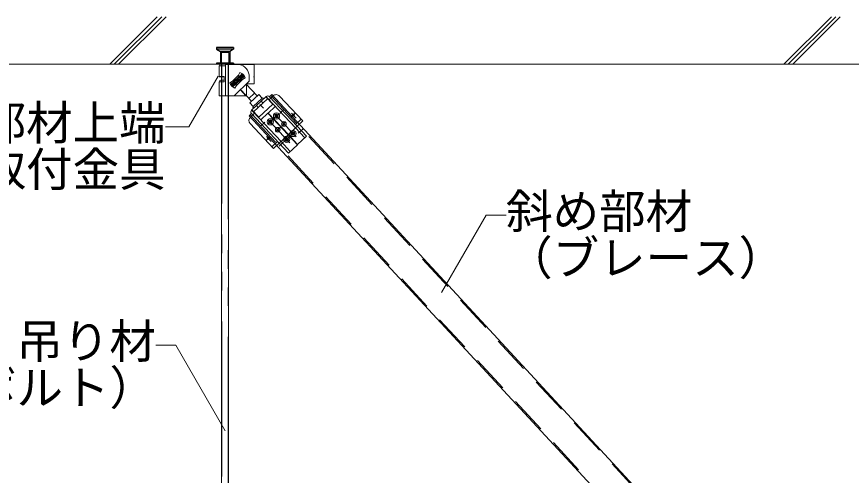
# Model space of a CAD drawing. Units: millimetres on the paper, with parts at other scales. Extents: x -195 to 195, y -140 to 138.
# Drawn here: x -181.28 to -154.35, y -18.44 to -3.65 of the extents above; entities that cross this region are included whole.
import ezdxf
from ezdxf.enums import TextEntityAlignment as Align

# ---------------------------------------------------------------- set-up
doc = ezdxf.new("R2010")
doc.units = ezdxf.units.MM
for name, pattern in [('CHAIN1', [8, 5, -1, 1, -1]), ('DASHED1', [1.8, 1.2, -0.6]), ('DOUBLE_CHAIN1', [8.8, 5, -1, 0.6, -0.6, 0.6, -1])]:
    doc.linetypes.add(name, pattern=pattern)
for name, color, linetype, lineweight in [('7-1_吊り材', 7, 'Continuous', 18), ('7-4_ブレース・補強材', 3, 'DASHED1', 18), ('7-5_寸法', 4, 'Continuous', 9), ('7-6_文字', 3, 'Continuous', 18), ('7-9_躯体他', 4, 'Continuous', 9), ('7-C_ビス・アンカーボルト・強調図形', 2, 'Continuous', 25)]:
    doc.layers.add(name, color=color, linetype=linetype, lineweight=lineweight)
doc.styles.add('ＭＳ ゴシック', font='')
doc.styles.get('ＭＳ ゴシック').set_extended_font_data('MS Gothic')

msp = doc.modelspace()

# ---------------------------------------------------------------- linework, layer by layer
at = {"layer": '7-1_吊り材'}
for p, q in [((-174.667, -5.178), (-174.667, -27.274)), ((-174.442, -5.178), (-174.442, -27.274))]:
    msp.add_line(p, q, dxfattribs=at)
at = {"layer": '7-1_吊り材', "linetype": 'DOUBLE_CHAIN1'}
for p, q in [((-174.653, -27.274), (-174.653, -5.178)), ((-174.456, -5.178), (-174.456, -27.274))]:
    msp.add_line(p, q, dxfattribs=at)
at = {"layer": '7-4_ブレース・補強材'}
for p, q in [((-173.075, -6.187), (-152.998, -27.869)), ((-173.746, -6.817), (-153.673, -28.494))]:
    msp.add_line(p, q, dxfattribs=at)
at = {"layer": '7-5_寸法', "color": 3, "lineweight": 18}
for p, q in [((-173.046, -6.16), (-152.968, -27.842)), ((-173.775, -6.844), (-153.702, -28.521))]:
    msp.add_line(p, q, dxfattribs=at)
at = {"layer": '7-6_文字'}
for p, q in [((-174.747, -5.236), (-174.747, -5.581)), ((-174.722, -5.186), (-174.722, -5.232)), ((-174.633, -5.178), (-174.683, -5.178)), ((-174.667, -5.241), (-174.667, -5.241)), ((-174.542, -5.178), (-174.633, -5.178)), ((-174.542, -5.178), (-174.442, -5.178)), ((-174.542, -5.186), (-174.154, -5.186)), ((-174.542, -6.154), (-174.542, -5.227)), ((-174.154, -5.186), (-173.617, -5.186)), ((-173.617, -5.81), (-173.617, -5.186)), ((-174.58, -5.572), (-174.578, -5.748)), ((-174.378, -5.829), (-174.007, -5.486)), ((-174.343, -5.83), (-174.009, -5.521)), ((-174.124, -5.534), (-174.319, -5.729)), ((-173.931, -5.568), (-174.301, -5.911)), ((-173.966, -5.567), (-174.3, -5.876)), ((-174.154, -5.699), (-174.197, -5.653)), ((-174.129, -5.545), (-173.997, -5.682)), ((-174.124, -5.534), (-174.075, -5.448)), ((-174.063, -5.614), (-174, -5.556)), ((-174.009, -5.521), (-174.007, -5.486)), ((-174.009, -5.521), (-173.966, -5.567)), ((-174.007, -5.486), (-173.931, -5.568)), ((-173.99, -5.669), (-173.904, -5.619)), ((-173.966, -5.567), (-173.931, -5.568)), ((-173.779, -5.723), (-173.779, -5.561)), ((-173.617, -5.574), (-173.624, -5.574)), ((-173.617, -5.81), (-173.617, -5.599)), ((-174.747, -5.756), (-174.747, -6.193)), ((-174.722, -5.701), (-174.722, -5.752)), ((-174.319, -5.729), (-174.405, -5.778)), ((-174.301, -5.911), (-174.378, -5.829)), ((-174.343, -5.83), (-174.378, -5.829)), ((-174.3, -5.876), (-174.343, -5.83)), ((-174.309, -5.713), (-174.183, -5.855)), ((-174.246, -5.784), (-174.308, -5.841)), ((-174.3, -5.876), (-174.301, -5.911)), ((-173.779, -5.723), (-174.257, -6.201)), ((-174.184, -5.863), (-174.234, -5.949)), ((-174.154, -5.699), (-174.2, -5.741)), ((-173.99, -5.669), (-174.184, -5.863)), ((-174.154, -5.699), (-174.109, -5.656)), ((-174.154, -5.699), (-174.112, -5.745)), ((-173.873, -5.819), (-173.516, -6.204)), ((-173.617, -5.81), (-173.867, -5.81)), ((-173.867, -5.81), (-173.867, -6.201)), ((-173.819, -5.81), (-173.844, -5.787)), ((-174.542, -6.201), (-174.542, -6.154)), ((-173.88, -6.201), (-174.059, -6.003)), ((-174.052, -5.993), (-173.699, -6.374)), ((-173.784, -6.282), (-173.601, -6.112)), ((-173.046, -6.16), (-173.119, -6.228)), ((-174.542, -6.201), (-173.867, -6.201)), ((-173.646, -6.542), (-173.755, -6.425)), ((-173.232, -6.225), (-173.697, -6.661)), ((-173.645, -6.543), (-173.353, -6.27)), ((-173.241, -6.233), (-173.016, -6.474)), ((-173.178, -6.283), (-173.187, -6.292)), ((-173.178, -6.283), (-172.283, -7.237)), ((-173.119, -6.228), (-172.225, -7.182)), ((-173.006, -6.201), (-173.08, -6.27)), ((-172.794, -6.208), (-172.042, -7.01)), ((-173.688, -6.652), (-173.463, -6.893)), ((-173.643, -6.719), (-173.634, -6.711)), ((-173.643, -6.719), (-172.748, -7.673)), ((-173.016, -6.474), (-173.463, -6.893)), ((-173.428, -6.483), (-173.319, -6.601)), ((-172.936, -6.54), (-173.164, -6.754)), ((-173.701, -6.774), (-173.775, -6.844)), ((-173.736, -6.885), (-173.662, -6.816)), ((-173.701, -6.774), (-172.807, -7.728)), ((-173.67, -6.807), (-173.662, -6.816)), ((-173.612, -6.752), (-173.603, -6.761)), ((-173.402, -6.976), (-173.174, -6.763)), ((-172.52, -7.459), (-173.174, -6.763)), ((-172.511, -7.451), (-173.164, -6.754)), ((-173.105, -6.981), (-173.107, -7.013)), ((-173.105, -6.981), (-173.081, -6.981)), ((-173.081, -6.981), (-173.082, -7.014)), ((-172.951, -6.836), (-172.952, -6.861)), ((-172.952, -6.861), (-172.92, -6.862)), ((-172.951, -6.836), (-172.919, -6.837)), ((-172.908, -6.875), (-172.909, -6.907)), ((-172.909, -6.907), (-172.884, -6.908)), ((-172.905, -6.792), (-172.906, -6.825)), ((-172.905, -6.792), (-172.88, -6.793)), ((-172.883, -6.876), (-172.884, -6.908)), ((-172.88, -6.793), (-172.881, -6.826)), ((-172.87, -6.864), (-172.837, -6.865)), ((-172.869, -6.839), (-172.836, -6.84)), ((-172.836, -6.84), (-172.837, -6.865)), ((-173.742, -7.097), (-172.99, -7.9)), ((-173.152, -7.024), (-173.153, -7.049)), ((-173.153, -7.049), (-173.12, -7.05)), ((-173.152, -7.024), (-173.12, -7.025)), ((-173.108, -7.063), (-173.109, -7.095)), ((-173.109, -7.095), (-173.084, -7.096)), ((-173.083, -7.064), (-173.084, -7.096)), ((-173.07, -7.027), (-173.037, -7.028)), ((-173.07, -7.052), (-173.038, -7.053)), ((-173.037, -7.028), (-173.038, -7.053)), ((-172.856, -7.294), (-172.906, -7.249)), ((-172.89, -7.263), (-172.85, -7.27)), ((-172.856, -7.294), (-172.841, -7.228)), ((-172.655, -7.106), (-172.706, -7.061)), ((-172.655, -7.106), (-172.704, -7.152)), ((-172.704, -7.152), (-172.631, -7.131)), ((-172.689, -7.075), (-172.65, -7.082)), ((-172.655, -7.106), (-172.641, -7.04)), ((-172.655, -7.106), (-172.609, -7.155)), ((-172.225, -7.182), (-172.042, -7.01)), ((-172.225, -7.182), (-171.926, -7.501)), ((-172.856, -7.294), (-172.905, -7.34)), ((-172.905, -7.34), (-172.832, -7.319)), ((-172.856, -7.294), (-172.809, -7.343)), ((-172.52, -7.459), (-172.511, -7.451)), ((-172.52, -7.459), (-172.221, -7.778)), ((-172.511, -7.451), (-172.212, -7.77)), ((-172.421, -7.401), (-172.422, -7.426)), ((-172.422, -7.426), (-172.39, -7.427)), ((-172.421, -7.401), (-172.389, -7.402)), ((-172.378, -7.44), (-172.379, -7.473)), ((-172.379, -7.473), (-172.354, -7.474)), ((-172.375, -7.358), (-172.376, -7.39)), ((-172.375, -7.358), (-172.35, -7.359)), ((-172.353, -7.441), (-172.354, -7.474)), ((-172.35, -7.359), (-172.351, -7.391)), ((-172.34, -7.429), (-172.307, -7.43)), ((-172.339, -7.404), (-172.306, -7.405)), ((-172.306, -7.405), (-172.307, -7.43)), ((-171.926, -7.501), (-172.212, -7.77)), ((-172.99, -7.9), (-172.807, -7.728)), ((-172.807, -7.728), (-172.507, -8.047)), ((-172.622, -7.589), (-172.623, -7.614)), ((-172.623, -7.614), (-172.59, -7.615)), ((-172.622, -7.589), (-172.589, -7.59)), ((-172.578, -7.628), (-172.579, -7.661)), ((-172.579, -7.661), (-172.554, -7.662)), ((-172.575, -7.546), (-172.577, -7.578)), ((-172.575, -7.546), (-172.55, -7.547)), ((-172.553, -7.629), (-172.554, -7.662)), ((-172.55, -7.547), (-172.552, -7.579)), ((-172.54, -7.617), (-172.508, -7.618)), ((-172.539, -7.592), (-172.507, -7.593)), ((-172.507, -7.593), (-172.508, -7.618)), ((-172.507, -8.047), (-172.221, -7.778))]:
    msp.add_line(p, q, dxfattribs=at)
at = {"layer": '7-6_文字', "linetype": 'DASHED1'}
for p, q in [((-174.667, -5.178), (-174.667, -5.803)), ((-174.667, -5.192), (-174.667, -5.554)), ((-174.442, -5.178), (-174.442, -5.803)), ((-174.121, -5.591), (-174.045, -5.674)), ((-174.105, -5.577), (-174.029, -5.659)), ((-174.667, -5.707), (-174.667, -6.199)), ((-174.28, -5.738), (-174.203, -5.821)), ((-174.264, -5.724), (-174.188, -5.806)), ((-173.808, -6.153), (-173.808, -6.153)), ((-173.634, -6.711), (-173.187, -6.292)), ((-173.387, -6.37), (-173.333, -6.428)), ((-173.178, -6.283), (-173.232, -6.225)), ((-173.08, -6.27), (-173.138, -6.325)), ((-173.643, -6.719), (-173.697, -6.661)), ((-173.542, -6.515), (-173.488, -6.574)), ((-173.662, -6.816), (-173.603, -6.761)), ((-172.28, -7.124), (-172.096, -6.952)), ((-172.511, -7.451), (-172.225, -7.182)), ((-172.283, -7.237), (-171.984, -7.556)), ((-172.807, -7.728), (-172.52, -7.459)), ((-172.575, -7.401), (-172.566, -7.392)), ((-173.045, -7.841), (-172.861, -7.669)), ((-172.748, -7.673), (-172.449, -7.992))]:
    msp.add_line(p, q, dxfattribs=at)
at = {"layer": '7-6_文字', "linetype": 'CHAIN1'}
for p, q in [((-172.789, -6.769), (-172.644, -6.633)), ((-173.17, -6.958), (-172.463, -7.712)), ((-173.164, -7.103), (-173.018, -6.966)), ((-172.97, -6.77), (-172.263, -7.524)), ((-172.967, -6.918), (-172.827, -6.787)), ((-172.413, -6.761), (-172.264, -6.92)), ((-172.411, -6.877), (-172.3, -6.773)), ((-173.411, -7.18), (-173.268, -7.047)), ((-172.925, -7.358), (-172.779, -7.221)), ((-172.727, -7.174), (-172.588, -7.042)), ((-173.216, -7.632), (-173.099, -7.522)), ((-173.215, -7.513), (-173.066, -7.672)), ((-172.634, -7.668), (-172.488, -7.532)), ((-172.297, -7.353), (-172.446, -7.493)), ((-172.191, -7.407), (-172.046, -7.271)), ((-172.812, -7.819), (-172.67, -7.685))]:
    msp.add_line(p, q, dxfattribs=at)
at = {"layer": '7-6_文字', "color": 7}
for p, q in [((-167.566, -12.545), (-166.127, -10.053)), ((-166.127, -10.053), (-165.486, -10.053)), ((-176.145, -14.244), (-176.785, -14.244)), ((-174.548, -17.01), (-176.145, -14.244))]:
    msp.add_line(p, q, dxfattribs=at)
at = {"layer": '7-6_文字'}
for points in [[(-174.542, -5.227), (-174.578, -5.227), (-174.612, -5.228), (-174.644, -5.228), (-174.674, -5.229), (-174.699, -5.23), (-174.72, -5.232), (-174.735, -5.233), (-174.744, -5.235), (-174.747, -5.236)], [(-174.667, -5.192), (-174.654, -5.184), (-174.644, -5.179)], [(-174.542, -5.227), (-174.542, -5.186), (-174.542, -5.178)], [(-174.58, -5.573), (-174.614, -5.573), (-174.647, -5.574), (-174.676, -5.575), (-174.701, -5.576), (-174.721, -5.577), (-174.735, -5.578), (-174.744, -5.58), (-174.747, -5.581), (-174.743, -5.583), (-174.734, -5.584), (-174.718, -5.586), (-174.697, -5.587), (-174.672, -5.588), (-174.642, -5.589), (-174.61, -5.59), (-174.58, -5.59)], [(-174.58, -5.576), (-174.6, -5.576), (-174.618, -5.577), (-174.634, -5.578), (-174.648, -5.578), (-174.658, -5.579), (-174.664, -5.58), (-174.667, -5.581), (-174.666, -5.582), (-174.661, -5.583), (-174.653, -5.584), (-174.641, -5.585), (-174.626, -5.585), (-174.609, -5.586), (-174.589, -5.586), (-174.58, -5.586)], [(-173.624, -5.574), (-173.624, -5.599), (-173.617, -5.599)], [(-174.579, -5.748), (-174.613, -5.748), (-174.645, -5.749), (-174.675, -5.75), (-174.7, -5.751), (-174.72, -5.752), (-174.735, -5.753), (-174.744, -5.755), (-174.747, -5.756)], [(-174.667, -5.707), (-174.654, -5.699), (-174.644, -5.694)], [(-173.646, -6.542), (-173.352, -6.27), (-173.461, -6.153), (-173.755, -6.425)]]:
    msp.add_lwpolyline(points, dxfattribs=at)
at = {"layer": '7-6_文字', "color": 7}
msp.add_lwpolyline([(-174.775, -5.566), (-175.719, -7.199), (-176.473, -7.199)], dxfattribs=at)
at = {"layer": '7-6_文字', "linetype": 'DOUBLE_CHAIN1'}
msp.add_lwpolyline([(-174.542, -6.201), (-174.578, -6.2), (-174.612, -6.2), (-174.644, -6.199), (-174.674, -6.199), (-174.699, -6.197), (-174.719, -6.196), (-174.735, -6.195), (-174.747, -6.193)], dxfattribs=at)
at = {"layer": '7-6_文字'}
for centre, radius in [((-173.095, -7.038), 0.1), ((-173.095, -7.038), 0.0563), ((-172.894, -6.85), 0.1), ((-172.894, -6.85), 0.0563), ((-172.354, -6.823), 0.0375), ((-172.856, -7.294), 0.075), ((-172.856, -7.294), 0.075), ((-172.856, -7.294), 0.0675), ((-172.655, -7.106), 0.075), ((-172.655, -7.106), 0.075), ((-172.655, -7.106), 0.0675), ((-173.156, -7.576), 0.0375), ((-172.565, -7.604), 0.1), ((-172.364, -7.416), 0.1), ((-172.364, -7.416), 0.0563), ((-172.565, -7.604), 0.0563)]:
    msp.add_circle(centre, radius, dxfattribs=at)
for centre, radius, start, end in [((-174.588, -6.199), 1.022, 92.5588, 97.554), ((-174.154, -5.561), 0.375, 10.5472, 90), ((-174.154, -5.699), 0.263, 17.6267, 72.3739), ((-174.154, -5.561), 0.375, 0, 10.5472), ((-174.609, -6.465), 0.772, 87.7565, 98.3983), ((-174.154, -5.699), 0.263, 197.6258, 252.3738), ((-172.903, -6.311), 0.15, 43.1543, 133.1543), ((-173.336, -6.288), 0.025, 313.0702, 133.0702), ((-173.178, -6.283), 0.08, 43.1543, 133.1543), ((-173.643, -6.719), 0.08, 133.1543, 223.1543), ((-173.628, -6.561), 0.025, 133.0702, 313.0702), ((-173.633, -6.994), 0.15, 133.1543, 223.1543), ((-172.92, -6.874), 0.0125, 358.0702, 88.0701), ((-172.918, -6.824), 0.0125, 268.0701, 358.0702), ((-172.87, -6.876), 0.0125, 88.0701, 178.0702), ((-172.868, -6.826), 0.0125, 178.0702, 268.0702), ((-173.121, -7.063), 0.0125, 358.0702, 88.0701), ((-173.119, -7.013), 0.0125, 268.0701, 358.0702), ((-173.071, -7.064), 0.0125, 88.0701, 178.0702), ((-173.069, -7.014), 0.0125, 178.0702, 268.0702), ((-172.39, -7.44), 0.0125, 358.0702, 88.0701), ((-172.388, -7.39), 0.0125, 268.0701, 358.0702), ((-172.34, -7.442), 0.0125, 88.0701, 178.0702), ((-172.338, -7.392), 0.0125, 178.0702, 268.0702), ((-172.591, -7.628), 0.0125, 358.0702, 88.0701), ((-172.589, -7.578), 0.0125, 268.0701, 358.0702), ((-172.541, -7.63), 0.0125, 88.0701, 178.0702), ((-172.539, -7.58), 0.0125, 178.0702, 268.0702)]:
    msp.add_arc(centre, radius, start, end, dxfattribs=at)
at = {"layer": '7-9_躯体他'}
for p, q in [((-176.742, -3.648), (-178.272, -5.178)), ((-176.599, -3.647), (-178.131, -5.178)), ((-176.458, -3.647), (-177.989, -5.178)), ((-154.993, -3.648), (-156.523, -5.178)), ((-154.85, -3.647), (-156.381, -5.178)), ((-154.708, -3.647), (-156.24, -5.178)), ((-181.53, -5.178), (-124.017, -5.178))]:
    msp.add_line(p, q, dxfattribs=at)
at = {"layer": '7-C_ビス・アンカーボルト・強調図形', "linetype": 'DASHED1'}
for p, q in [((-174.279, -4.641), (-174.829, -4.641)), ((-174.829, -4.641), (-174.829, -4.691)), ((-174.279, -4.691), (-174.829, -4.691)), ((-174.829, -4.691), (-174.704, -4.766)), ((-174.404, -4.766), (-174.704, -4.766)), ((-174.704, -4.766), (-174.704, -5.141)), ((-174.679, -4.803), (-174.667, -4.803)), ((-174.679, -4.803), (-174.679, -5.178)), ((-174.429, -4.803), (-174.667, -4.803)), ((-174.429, -4.803), (-174.429, -5.178)), ((-174.279, -4.691), (-174.404, -4.766)), ((-174.404, -4.766), (-174.404, -5.141)), ((-174.279, -4.641), (-174.279, -4.691)), ((-174.279, -5.141), (-174.829, -5.141)), ((-174.829, -5.141), (-174.829, -5.178)), ((-174.366, -5.141), (-174.366, -5.178)), ((-174.279, -5.141), (-174.279, -5.178))]:
    msp.add_line(p, q, dxfattribs=at)

# ---------------------------------------------------------------- texts
at = {"layer": '7-6_文字', "color": 7, "style": 'ＭＳ ゴシック'}
for s, p in [('斜め部材上端', (-185.473, -7.949)), ('取付金具', (-182.473, -9.449)), ('斜め部材', (-165.486, -10.803)), ('（ブレース）', (-165.486, -12.303)), ('吊り材', (-181.285, -14.994)), ('（吊りボルト）', (-187.285, -16.494))]:
    msp.add_text(s, height=1.1, dxfattribs=at).set_placement(p, align=Align.BOTTOM_LEFT)

doc.saveas('drawing.dxf')
